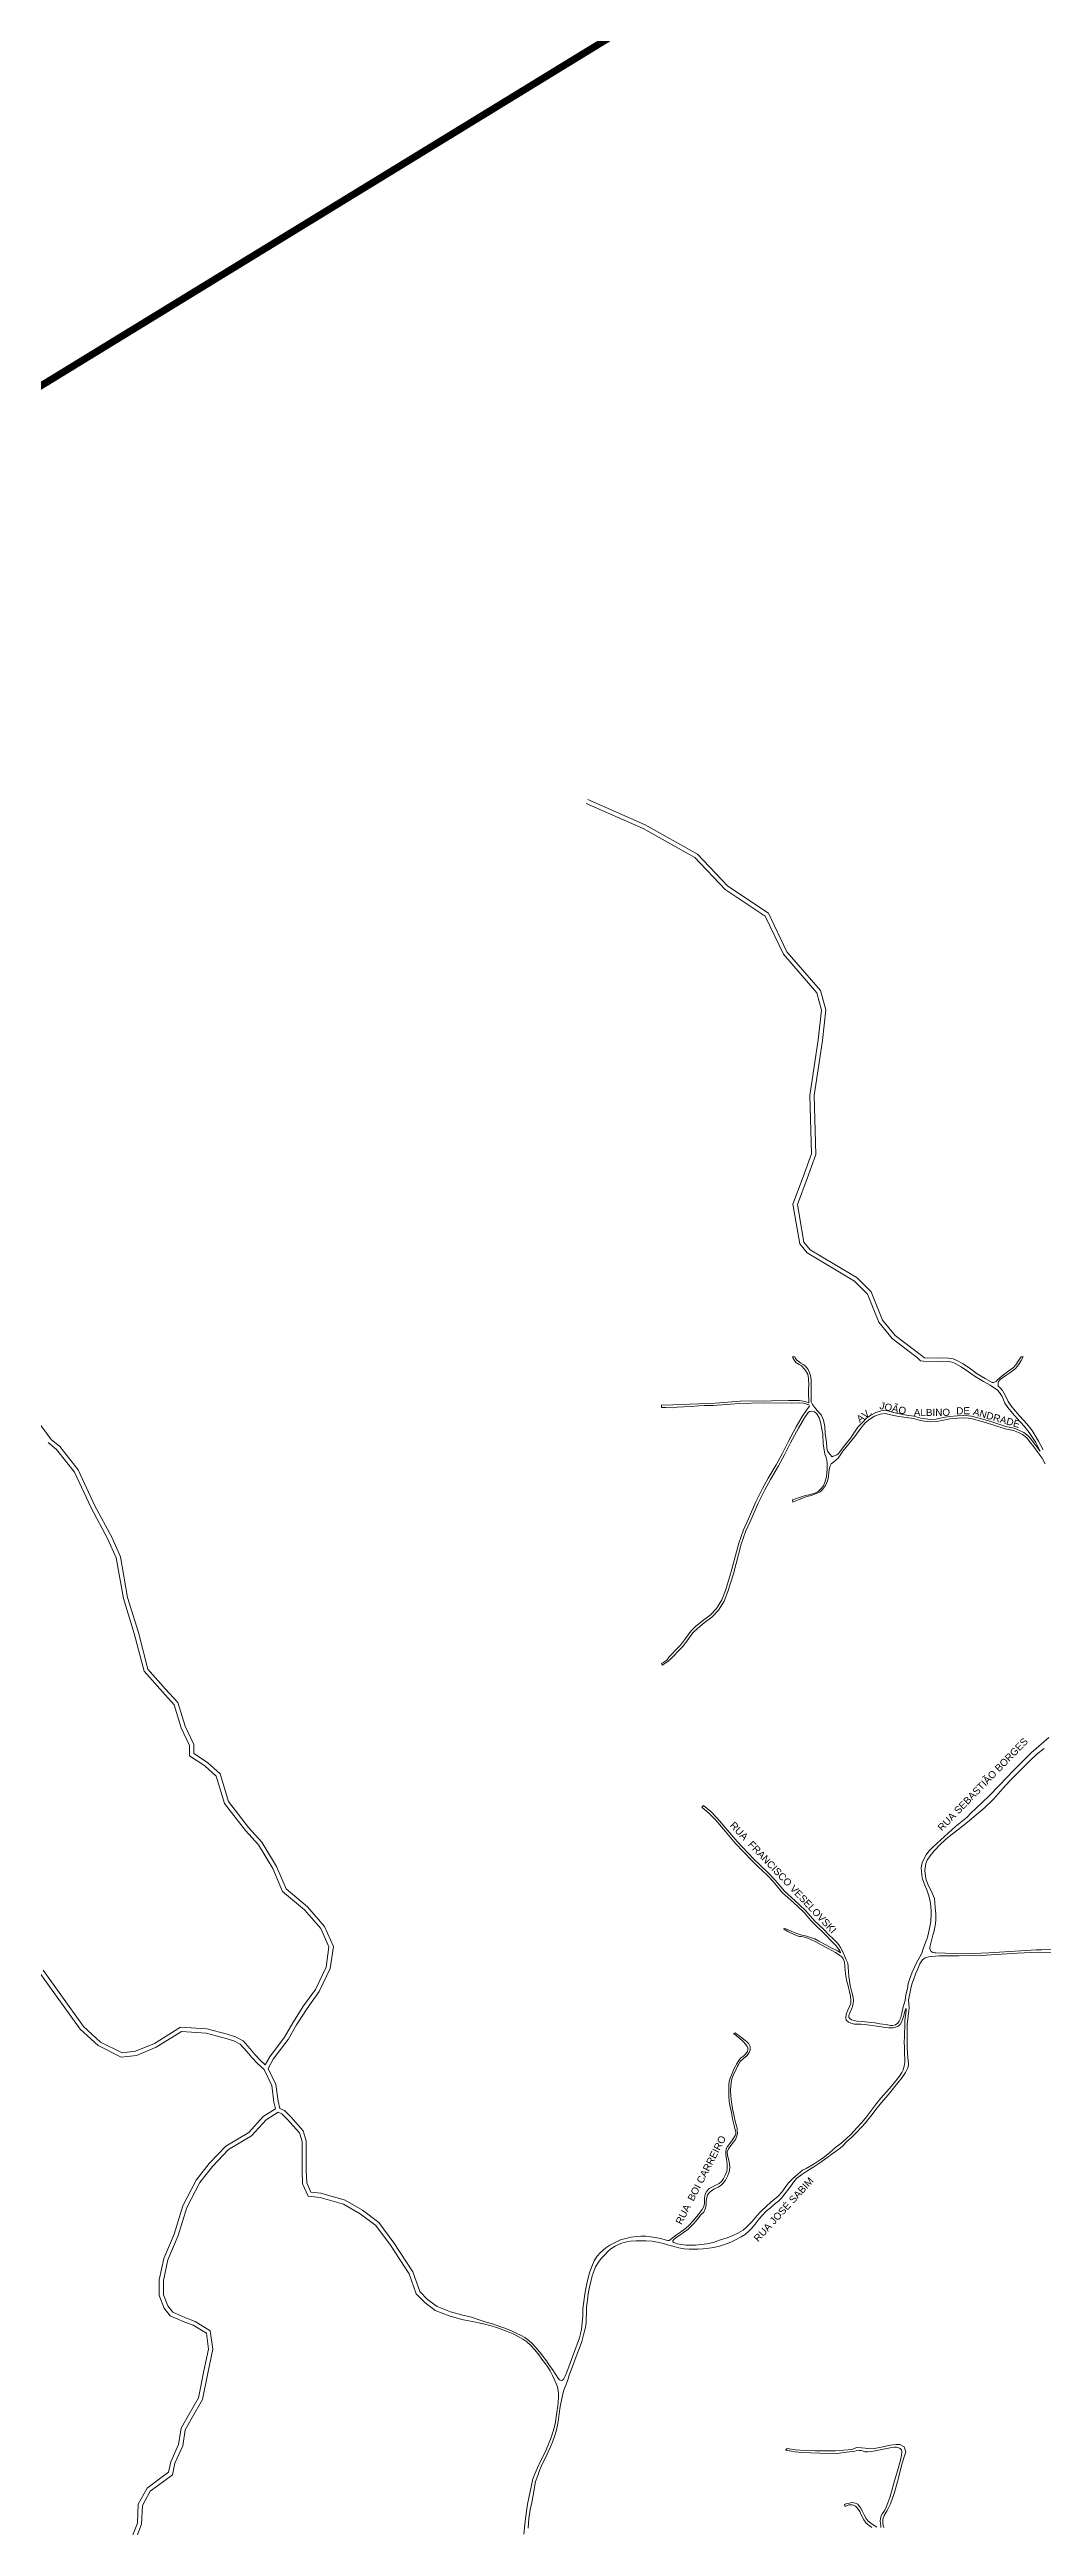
# Model space of a CAD drawing. Header units: millimetres. Extents: x 617885 to 663705, y 7172943 to 7234736.
# Drawn here: x 641975 to 643374, y 7185151 to 7188643 of the extents above; entities that cross this region are included whole.
import ezdxf

# ---------------------------------------------------------------- set-up
doc = ezdxf.new("R2010")
doc.units = ezdxf.units.MM
doc.layers.add('BAIRROS', color=12, linetype='Continuous')
doc.layers.add('TOP_VIAS 10.000', color=7, linetype='Continuous', lineweight=9)
doc.layers.add('VIAS', color=7, linetype='Continuous', lineweight=5)
doc.styles.add('LDUP', font='LDUP.SHX')

msp = doc.modelspace()

# ---------------------------------------------------------------- linework, layer by layer
at = {"layer": 'BAIRROS', "lineweight": 40, "ltscale": 0.3, "const_width": 10}
msp.add_lwpolyline([(639675.9, 7186766.8), (644300.1, 7189600.9)], dxfattribs=at)
at = {"layer": 'VIAS', "color": 253}
for points in [[(643197.6, 7186798.3), (643161.8, 7186825.8), (643143.3, 7186848.6), (643127.4, 7186888), (643109, 7186906.4), (643078.3, 7186924.7), (643042.3, 7186946.3), (643032.1, 7186959.1), (643022.3, 7187015), (643036.8, 7187053.5), (643048.4, 7187086), (643046.1, 7187168.4), (643057.9, 7187246.5), (643062.6, 7187288.4), (643055.8, 7187313.1), (643008.7, 7187367.2), (642982.9, 7187421.2), (642926.6, 7187458.7), (642884.1, 7187503.5), (642811.3, 7187544.4), (642731.1, 7187579.8)], [(643201.3, 7186803.1), (643166, 7186830.1), (643148.5, 7186851.6), (643132.5, 7186891.4), (643112.7, 7186911.2), (643081.3, 7186929.9), (643046.4, 7186950.8), (643037.7, 7186961.6), (643028.5, 7187014.4), (643042.4, 7187051.4), (643054.5, 7187085), (643052.1, 7187168), (643063.9, 7187245.7), (643068.7, 7187288.9), (643061.2, 7187316), (643013.8, 7187370.6), (642987.6, 7187425.3), (642930.5, 7187463.3), (642887.8, 7187508.3), (642814, 7187549.8), (642733.5, 7187585.3)], [(643047.9, 7186604.6), (643041.7, 7186602.9), (643036.9, 7186601.3), (643030.8, 7186598.7), (643026.4, 7186596.8), (643022, 7186594.8), (643021.6, 7186598.2), (643031.6, 7186601.5), (643038.5, 7186603.8), (643046.3, 7186605.8), (643053.2, 7186607.7), (643057.6, 7186609.9), (643061.3, 7186613.6), (643064.9, 7186617.7), (643067.2, 7186622.6), (643069.3, 7186631), (643070.1, 7186636.4), (643070.4, 7186641.7), (643070.5, 7186650), (643070.1, 7186653.8), (643068.6, 7186659.2), (643067.2, 7186662.7), (643065.8, 7186671.7), (643064.9, 7186676.6), (643064.1, 7186690.8), (643063.5, 7186695.7), (643061.2, 7186707.7), (643059.3, 7186714), (643055.9, 7186719.7), (643052.5, 7186722.3), (643048.2, 7186723.3), (643045.7, 7186722.8), (643043.7, 7186721.2), (643038.6, 7186713.8), (643030, 7186699.2), (643019, 7186678.5), (643010.2, 7186661.5), (643001.7, 7186646), (642990.7, 7186627), (642982.7, 7186612.6), (642973.3, 7186593.7), (642963, 7186569.8), (642956.1, 7186554.6), (642949.4, 7186536), (642938.3, 7186494.2), (642930.7, 7186469.2), (642925.4, 7186455.6), (642917.4, 7186442.8), (642908.1, 7186433.1), (642897.3, 7186425), (642887.6, 7186417), (642881.1, 7186410.6), (642874, 7186400.8), (642866.5, 7186391), (642860.5, 7186384.8), (642853.6, 7186377.4), (642850.8, 7186374.4), (642846.2, 7186370.5), (642838, 7186365.3), (642836.9, 7186367.6), (642839, 7186368.5), (642841.8, 7186370.5), (642844.8, 7186372.4), (642848.1, 7186376.9), (642850.9, 7186379.9), (642857.8, 7186387.3), (642863.7, 7186393.5), (642871.1, 7186403), (642878.3, 7186413), (642885.1, 7186419.8), (642895, 7186427.9), (642905.6, 7186435.9), (642914.4, 7186445.1), (642922, 7186457.3), (642927.1, 7186470.4), (642934.7, 7186495.2), (642945.8, 7186537.1), (642952.6, 7186556), (642959.6, 7186571.3), (642969.9, 7186595.3), (642979.4, 7186614.4), (642987.5, 7186628.8), (642998.4, 7186647.8), (643006.9, 7186663.2), (643015.7, 7186680.2), (643026.7, 7186701), (643035.4, 7186715.8), (643040.6, 7186723.3), (643042.7, 7186726.7), (643045.7, 7186730.2), (643044.8, 7186732.4), (643040.4, 7186733.5), (643037.8, 7186734.3), (643032.1, 7186735.2), (643020.7, 7186734.7), (642980.8, 7186734.8), (642946.4, 7186733.9), (642910, 7186731.3), (642897, 7186731.1), (642889.5, 7186730.7), (642878.7, 7186730), (642868.1, 7186729.2), (642859.1, 7186728.7), (642851.9, 7186728), (642843, 7186728.3), (642836.9, 7186728.4), (642836.9, 7186731.6), (642853.2, 7186732.1), (642877.2, 7186733.2), (642913.3, 7186734.6), (642947.7, 7186737.4), (642991.9, 7186738), (643016.4, 7186738.1), (643031.4, 7186738.1), (643039.3, 7186737.1), (643044.2, 7186735), (643044.8, 7186735.5), (643044.7, 7186738.1), (643044.1, 7186747), (643044.3, 7186753.8), (643044.5, 7186760.4), (643044.2, 7186769.3), (643043.2, 7186775.2), (643039.2, 7186781.9), (643034, 7186787.6), (643030.8, 7186788.9), (643026.5, 7186791.8), (643022.5, 7186797.5), (643021.7, 7186800), (643025.1, 7186800), (643025.3, 7186798.4), (643027.7, 7186795.1), (643033.3, 7186790.8), (643036.6, 7186789), (643039.4, 7186787.1), (643043.7, 7186782.1), (643045.1, 7186778.6), (643047, 7186773.7), (643047.8, 7186767.2), (643048.1, 7186761.6), (643047.9, 7186752.6), (643047.7, 7186748.2), (643047.7, 7186740.3), (643048, 7186736.2), (643049.9, 7186732.5), (643052.8, 7186729), (643056.5, 7186724.1), (643061.8, 7186717.9), (643065.4, 7186710.5), (643067, 7186701.7), (643067.7, 7186691.6), (643069.3, 7186679.4), (643069.8, 7186671.5), (643071.1, 7186666.9), (643074, 7186662.6), (643077.7, 7186659.1), (643079.1, 7186659.9), (643080.8, 7186660.3), (643084, 7186661.9), (643085.8, 7186663.2), (643088.2, 7186665.8), (643094.7, 7186675), (643102.2, 7186684), (643113.8, 7186700.5), (643119.7, 7186706.9), (643125.7, 7186713.3), (643131.9, 7186717.5), (643139.2, 7186721.5), (643146.4, 7186723.6), (643150.1, 7186724.1), (643156, 7186723.5), (643162.2, 7186721.8), (643173, 7186719.3), (643182.3, 7186717.6), (643192.6, 7186716), (643202.5, 7186713.6), (643208.3, 7186712.6), (643216, 7186711.5), (643224, 7186712), (643233.7, 7186714.1), (643242.7, 7186715.7), (643253.5, 7186716.7), (643262, 7186717.1), (643269.4, 7186716.8), (643273.6, 7186716.2), (643289.9, 7186711.8), (643305, 7186707.2), (643321.9, 7186701.6), (643333.7, 7186699.1), (643341.5, 7186696.2), (643347.6, 7186693.1), (643353.9, 7186688), (643358.3, 7186682.8), (643370.2, 7186666.7), (643364.1, 7186678.9), (643355.1, 7186693.1), (643348, 7186702.1), (643338, 7186712.9), (643331.4, 7186720.5), (643325, 7186728.2), (643320.9, 7186734.4), (643316.9, 7186743.7), (643313.3, 7186749.5), (643310.4, 7186753), (643300.1, 7186759.7), (643290.4, 7186765.2), (643279, 7186772), (643269.5, 7186778.9), (643259.3, 7186785.9), (643250.8, 7186790.4), (643246.7, 7186792.5), (643240.9, 7186793.2), (643230.7, 7186793.6), (643225.7, 7186793.1), (643206.2, 7186793.6), (643202.1, 7186794.3), (643197.6, 7186798.3)], [(643374.5, 7186668.9), (643368.3, 7186681.2), (643359, 7186695.9), (643351.7, 7186705.2), (643341.6, 7186716.2), (643335, 7186723.6), (643328.9, 7186731.1), (643325.2, 7186736.7), (643321.3, 7186745.9), (643317.3, 7186752.3), (643313.6, 7186756.7), (643311.3, 7186758.3), (643311.2, 7186761.2), (643311.2, 7186763.6), (643311.7, 7186765.1), (643314.3, 7186768), (643322.3, 7186773.3), (643329, 7186778.2), (643335, 7186782.8), (643338.4, 7186786.5), (643341, 7186789.8), (643343.5, 7186794.6), (643346.3, 7186800), (643343.5, 7186800), (643343.3, 7186799.5), (643339.5, 7186793.9), (643336.1, 7186788.7), (643332.9, 7186785), (643324.6, 7186778.6), (643316.9, 7186773), (643310.2, 7186767.2), (643308.6, 7186765), (643306.2, 7186764), (643304.8, 7186763.8), (643302.6, 7186763.9), (643292.8, 7186769.4), (643281.7, 7186776), (643272.3, 7186782.8), (643261.8, 7186790.1), (643253.1, 7186794.7), (643248.1, 7186797.2), (643241.3, 7186798), (643230.5, 7186798.5), (643225.5, 7186798), (643207.5, 7186798.4), (643201.3, 7186803.1)], [(641957.8, 7186710), (641977.7, 7186683.4), (641989.6, 7186673.3), (642015.4, 7186640.6), (642039.2, 7186589.6), (642062.9, 7186545.6), (642074.9, 7186518.1), (642085.1, 7186460.4), (642100.3, 7186411.5), (642113.7, 7186359.7), (642138.6, 7186331.5), (642156, 7186312.4), (642166.4, 7186279.1), (642178.4, 7186253.3), (642178.4, 7186240.7), (642197.6, 7186228), (642215.3, 7186212), (642227.2, 7186172.9), (642255.6, 7186136.2), (642274.4, 7186115.7), (642294.9, 7186081.5), (642308.3, 7186049.8), (642338.4, 7186024.7), (642362.6, 7185997.1), (642374.9, 7185968.9), (642370.4, 7185937.8), (642355, 7185905.2)], [(643377.5, 7186648.8), (643373.2, 7186656.8), (643367.8, 7186664.6), (643361.7, 7186673.1), (643355.6, 7186680.6), (643351.5, 7186685.6), (643345.7, 7186690.2), (643340.1, 7186693.1), (643332.8, 7186695.8), (643321, 7186698.3), (643303.9, 7186703.9), (643288.9, 7186708.5), (643272.9, 7186712.8), (643269.1, 7186713.4), (643262, 7186713.7), (643253.8, 7186713.3), (643243.1, 7186712.3), (643234.3, 7186710.7), (643224.5, 7186708.6), (643215.8, 7186708), (643207.7, 7186709.2), (643201.8, 7186710.2), (643191.8, 7186712.7), (643181.5, 7186714.3), (643171.2, 7186715.8), (643162.2, 7186717.8), (643152.1, 7186719.9), (643145, 7186719.2), (643137.2, 7186716.1), (643130.3, 7186711.9), (643124.1, 7186707), (643118, 7186699.3), (643109.2, 7186687.6), (643092.7, 7186666.7), (643085.9, 7186657), (643080, 7186652), (643076, 7186649), (643074.6, 7186646.3), (643073.8, 7186642.7), (643073, 7186637.9), (643072.4, 7186631), (643070.8, 7186625.2), (643068.2, 7186618.4), (643063.7, 7186612.9), (643060.4, 7186609.5), (643054.1, 7186606.5), (643047.9, 7186604.6)], [(641966.3, 7185935.1), (642022.8, 7185856.1), (642047, 7185834), (642077.4, 7185818.9), (642096.4, 7185821), (642122.8, 7185832), (642159.5, 7185854.9), (642196.8, 7185852.5), (642225.5, 7185844.9), (642237, 7185841.5), (642247.7, 7185835.5), (642257.6, 7185824.6), (642264.8, 7185816.2), (642272.2, 7185807.8), (642279, 7185801.7), (642285.3, 7185813), (642306.1, 7185841.1), (642317.9, 7185861.2), (642333.1, 7185884.9), (642349.8, 7185908.2), (642364.6, 7185939.5), (642368.7, 7185968), (642357.4, 7185993.9), (642334.2, 7186020.4), (642303.3, 7186046.1), (642289.6, 7186078.7), (642269.5, 7186112.1), (642251, 7186132.3), (642221.8, 7186170.1), (642210.1, 7186208.7), (642193.9, 7186223.2), (642172.4, 7186237.5), (642172.4, 7186252), (642160.8, 7186276.9), (642150.7, 7186309.3), (642134.2, 7186327.5), (642108.3, 7186356.8), (642094.6, 7186409.8), (642079.3, 7186459), (642069.2, 7186516.4), (642057.5, 7186543), (642033.8, 7186587), (642010.2, 7186637.5), (641985.2, 7186669.1), (641973.3, 7186679.3)], [(643011.4, 7185994.2), (643011.4, 7185994.2), (643020.8, 7185989.6), (643027.5, 7185986.8), (643034.7, 7185984.5), (643039.8, 7185983.6), (643045.6, 7185981.9), (643053, 7185979.6), (643058.6, 7185976.2), (643067.4, 7185971.6), (643077.1, 7185966.5), (643085, 7185962.8), (643089.4, 7185959.8), (643089.4, 7185960.1), (643088.2, 7185962.5), (643085.9, 7185966), (643083.1, 7185969.6), (643079, 7185973.8), (643075.1, 7185977.4), (643069.5, 7185983.8), (643063.2, 7185989.6), (643057.1, 7185995.3), (643051.5, 7186001.3), (643047.3, 7186005.5), (643037.9, 7186016.6), (643028.6, 7186025.3), (643023, 7186030.5), (643007.7, 7186044.2), (642994.5, 7186060.1), (642985.3, 7186069.5), (642973.4, 7186081.1), (642964.1, 7186090), (642940.9, 7186114.5), (642924.3, 7186134.2), (642913.5, 7186146.6), (642904.3, 7186156.3), (642893.9, 7186165), (642896.1, 7186167.6), (642906.7, 7186158.8), (642916.1, 7186148.9), (642926.9, 7186136.4), (642943.5, 7186116.8), (642966.6, 7186092.4), (642975.8, 7186083.6), (642987.7, 7186072), (642997.1, 7186062.4), (643010.2, 7186046.6), (643025.4, 7186033.1), (643030.9, 7186027.9), (643040.3, 7186019), (643053.1, 7186004.6), (643057.3, 7186000.8), (643058.4, 7185999.8), (643065.9, 7185992.8), (643072.3, 7185985.8), (643079.2, 7185978.8), (643084, 7185974.1), (643086.7, 7185970.9), (643089.2, 7185967.1), (643092.8, 7185960.2), (643095.4, 7185954.8), (643097.4, 7185949.9), (643099.4, 7185945.3), (643100.1, 7185940.2), (643100.6, 7185933.2), (643100.9, 7185926.5), (643101.7, 7185920.5), (643103, 7185913.9), (643104.8, 7185906.1), (643106.2, 7185900.9), (643107.2, 7185896.6), (643107.3, 7185892.3), (643107, 7185888.2), (643105.9, 7185884.3), (643104.6, 7185880.4), (643102.3, 7185875.2), (643101, 7185871.6), (643101.1, 7185869.3), (643101.9, 7185867.5), (643104.9, 7185865.3), (643108, 7185864.4), (643112.6, 7185863.6), (643119.7, 7185863), (643128.2, 7185862.1), (643137.8, 7185861.1), (643144.8, 7185859.7), (643153.4, 7185858.5), (643159.4, 7185857.3), (643162.3, 7185857.4), (643166.6, 7185858.4), (643169.8, 7185860.5), (643172, 7185863.6), (643173.6, 7185867.2), (643175.4, 7185874.6), (643177.6, 7185883.6), (643180.1, 7185892.6), (643181.1, 7185900.7), (643183.4, 7185909.4), (643184.7, 7185916.3), (643186.2, 7185922.1), (643190.3, 7185932.3), (643193.6, 7185939.6), (643196.3, 7185945.6), (643201, 7185954.3), (643203.8, 7185959.1), (643205.7, 7185965.4), (643208.8, 7185974.4), (643211.6, 7185981.5), (643212.3, 7185983.9), (643214.9, 7185996.2), (643216.4, 7186004.3), (643217, 7186014.1), (643217, 7186018.4), (643216.4, 7186025.3), (643215.7, 7186032.6), (643213, 7186041.6), (643211.4, 7186047.3), (643207.1, 7186057.4), (643204.3, 7186065.6), (643203.1, 7186074.7), (643203, 7186079.4), (643204.2, 7186086.7), (643206.9, 7186092.6), (643209.9, 7186097.9), (643213.7, 7186103.2), (643218.2, 7186107.6), (643225.3, 7186114.4), (643251.4, 7186137.6), (643267.6, 7186150.8), (643272.8, 7186156.6), (643288.2, 7186171.1), (643299, 7186181.3), (643313.3, 7186196.3), (643332.9, 7186216.9), (643357.9, 7186241.8), (643382.8, 7186263.3)], [(643009.1, 7185993.5), (643011.4, 7185994.2)], [(643085.8, 7185962.3), (643089.4, 7185959.8)], [(643388.9, 7185960.4), (643368.1, 7185960.6), (643338.2, 7185959.1), (643322.9, 7185958.4), (643287.5, 7185956.1), (643255.9, 7185955.6), (643227.5, 7185955.4), (643213, 7185954.2), (643208.5, 7185952.7), (643204.6, 7185949.7), (643200.9, 7185944.1), (643198.2, 7185937.2), (643195.2, 7185931), (643191.8, 7185921.8), (643189.8, 7185915.7), (643188.4, 7185909.7), (643186.2, 7185900), (643185.2, 7185893), (643186.1, 7185882.1), (643185.1, 7185874.6), (643184, 7185866.3), (643183, 7185859.8), (643183, 7185848.3), (643183.2, 7185840.5), (643183.3, 7185832.2), (643183.2, 7185827), (643183.6, 7185818), (643184.7, 7185807.5), (643184.9, 7185804.4), (643184.8, 7185802.1), (643183.9, 7185797.5)], [(642018.3, 7185852.1), (641962.1, 7185930.7)], [(642355, 7185905.2), (642338, 7185881.5), (642323, 7185858.1), (642311.1, 7185837.8), (642290.3, 7185809.7), (642283.2, 7185796.9), (642293.9, 7185774.3), (642297.2, 7185750.5), (642299.4, 7185740.5), (642305.9, 7185737.7), (642314.9, 7185728.7), (642332.6, 7185708.8), (642336.8, 7185694.7)], [(642086.5, 7185123.7), (642098.9, 7185155.9), (642100.2, 7185182.6), (642112.5, 7185205), (642132.1, 7185219.6), (642142.9, 7185227.5), (642145.9, 7185242.1), (642156.9, 7185266.7), (642160.6, 7185289.6), (642170.8, 7185308), (642184.9, 7185332.4), (642192.6, 7185370.6), (642199.1, 7185401.1), (642196.1, 7185423.5), (642177.6, 7185434.7), (642163.4, 7185440.2), (642145, 7185448.3), (642136.5, 7185459.1), (642129.5, 7185476.7), (642129.5, 7185498.6), (642136.2, 7185529), (642150.7, 7185563.4), (642162.9, 7185603.3), (642181.9, 7185639.1), (642199.9, 7185662.6), (642223.5, 7185687.4), (642255.8, 7185706.6), (642276.3, 7185729), (642293.4, 7185739.8), (642291.3, 7185749.4), (642288.1, 7185772.6), (642277.3, 7185795.2), (642267.9, 7185803.6), (642260.3, 7185812.3), (642253, 7185820.6), (642243.9, 7185830.8), (642234.6, 7185835.9), (642223.9, 7185839.2), (642195.9, 7185846.6), (642161.1, 7185848.8), (642125.6, 7185826.6), (642097.9, 7185815.1), (642076.3, 7185812.7), (642043.6, 7185829), (642018.3, 7185852.1)], [(643183.9, 7185797.5), (643180.6, 7185791), (643176, 7185783.9), (643170.1, 7185776.5), (643163.7, 7185769), (643156.2, 7185759.5), (643146.9, 7185748.6), (643139.2, 7185738.8), (643133.7, 7185731.7), (643127.3, 7185723.9), (643124.9, 7185720.7), (643117.9, 7185713.2), (643111.8, 7185706.5), (643104.9, 7185699.6), (643097.8, 7185693.2), (643091.8, 7185687.1), (643086.8, 7185682.8), (643079.1, 7185677.4), (643070.1, 7185670.6), (643060.3, 7185663.7), (643051.7, 7185658.3), (643043, 7185653), (643034.7, 7185647.3), (643027.2, 7185641.6), (643023.4, 7185637), (643021, 7185633.7), (643015.9, 7185626.5), (643011, 7185620.2), (643006.2, 7185614), (643001.7, 7185609.7), (642996.4, 7185605.4), (642990.5, 7185600.4), (642984.6, 7185595.4), (642979.3, 7185590.1), (642974.8, 7185584.7), (642969.2, 7185577.1), (642964.5, 7185571.7), (642959.6, 7185566.9), (642954.8, 7185562.5), (642949.1, 7185559.2), (642942.4, 7185555.9), (642934.7, 7185552), (642927.1, 7185549.3), (642918.8, 7185546.5), (642910.9, 7185544.6), (642903.9, 7185543.6), (642895.8, 7185542.7), (642888.8, 7185542.2), (642882, 7185542), (642876, 7185542), (642869.2, 7185542.6), (642861.3, 7185543.8), (642854.8, 7185545.6), (642847.5, 7185547.9), (642839.8, 7185550.1), (642831.4, 7185552.1), (642823.7, 7185553.3), (642814.9, 7185553.9), (642807.4, 7185553.9), (642801.3, 7185553.7), (642793.1, 7185553.4), (642788, 7185552.3), (642781.2, 7185550.4), (642777.5, 7185548.9), (642772, 7185546.1), (642765.9, 7185542.4), (642761.5, 7185538.9), (642756.6, 7185533.7), (642752, 7185528.8), (642748.3, 7185523.8), (642744.3, 7185517.3), (642742.2, 7185511.9), (642739.4, 7185504.5), (642737.6, 7185496.7), (642735.7, 7185488.3), (642734, 7185479.3), (642732.7, 7185470.1), (642731.6, 7185460.5), (642731.5, 7185452.5), (642731.2, 7185444.1), (642731, 7185438.9)], [(642568.3, 7185440.4), (642555.7, 7185443.1), (642537.9, 7185448.1), (642518.3, 7185455.8), (642503.6, 7185466.7), (642491.6, 7185479.2), (642481.7, 7185507.5), (642455.3, 7185547.7), (642434.6, 7185575.3), (642412.6, 7185591.8), (642389.3, 7185605.5), (642356.3, 7185615.1), (642339.4, 7185616.7), (642331.4, 7185634.2), (642330.8, 7185653.4), (642330.8, 7185693.8), (642327.2, 7185705.8), (642318.2, 7185715.9), (642310.5, 7185724.6), (642302.5, 7185732.6), (642297, 7185735), (642280.2, 7185724.3), (642259.6, 7185701.9), (642227.3, 7185682.6), (642204.5, 7185658.7), (642187, 7185635.9), (642168.5, 7185601), (642156.3, 7185561.3), (642142, 7185527.2), (642135.5, 7185497.9), (642135.5, 7185477.8), (642141.7, 7185462.2), (642148.8, 7185453.2), (642165.7, 7185445.7), (642180.3, 7185440.1), (642201.6, 7185427.1), (642205.2, 7185400.9), (642198.5, 7185369.4), (642190.6, 7185330.3), (642176, 7185305), (642166.4, 7185287.6), (642162.7, 7185264.9), (642151.6, 7185240.2), (642148.4, 7185224)], [(642314.9, 7185728.7), (642332.6, 7185708.8)], [(642336.8, 7185694.7), (642336.8, 7185653.5), (642337.4, 7185635.6), (642343.4, 7185622.3), (642357.4, 7185621.1), (642391.7, 7185611.1), (642416, 7185596.8), (642438.9, 7185579.6), (642460.2, 7185551.2), (642487.1, 7185510.1), (642496.9, 7185482.4), (642507.5, 7185471.2), (642521.3, 7185461.1), (642539.8, 7185453.8), (642557.1, 7185449), (642569.6, 7185446.3)], [(642643.4, 7185140.2), (642645.4, 7185162.6), (642648.3, 7185182.4), (642655.2, 7185216), (642655.6, 7185217.1), (642658.9, 7185225.6), (642662.3, 7185233.8), (642666.9, 7185243), (642670.9, 7185251.1), (642674.6, 7185259), (642678, 7185267), (642681.5, 7185276.4), (642684.4, 7185285.6), (642686.5, 7185292.1), (642688, 7185298.1), (642688.4, 7185302.3), (642688.7, 7185305.5), (642689.6, 7185311.7), (642691.2, 7185321.1), (642691.6, 7185326.7), (642691.8, 7185332.9), (642691.8, 7185338.2), (642691.6, 7185343), (642690.5, 7185348.2), (642688.8, 7185352.9), (642686, 7185358.8), (642683.6, 7185364.2), (642680.1, 7185370.4), (642676.9, 7185375.8), (642673.7, 7185380.4), (642668.6, 7185387.2), (642663.3, 7185394.4), (642658.3, 7185400.5), (642652.9, 7185406.4), (642647.3, 7185411.2), (642641.6, 7185415.2), (642634.3, 7185419.6), (642628.2, 7185422.7), (642619, 7185426.4), (642606.2, 7185431), (642597.2, 7185434), (642586.5, 7185436.8), (642568.3, 7185440.4)], [(642731, 7185438.9), (642729.9, 7185432.3), (642729.1, 7185428.2), (642727.4, 7185421.1), (642724.7, 7185411.8), (642721, 7185401.5), (642717, 7185390.7), (642711.7, 7185376.7), (642707.1, 7185364.3), (642705.5, 7185359.2), (642702.6, 7185351.3), (642700, 7185344.8), (642698.2, 7185338.1), (642696.3, 7185329.2), (642694.5, 7185320.1), (642692.9, 7185310), (642691.8, 7185302.2), (642690.6, 7185293.9), (642688.7, 7185285.7), (642687, 7185279.3), (642683.9, 7185271.5), (642680.7, 7185263.2), (642677.7, 7185256.4), (642674.5, 7185249.7), (642671.1, 7185242.9), (642667.7, 7185235.9), (642665.2, 7185230.2), (642662.7, 7185222.8), (642660.5, 7185216.9), (642659.8, 7185214.5), (642656.3, 7185195.1), (642654.6, 7185185), (642652.3, 7185175.3), (642650.4, 7185162.2), (642649.1, 7185149)], [(643146.1, 7185149.5), (643145.8, 7185152.7), (643145.4, 7185155.3), (643145, 7185159), (643146, 7185164.8), (643147.9, 7185168.8), (643151, 7185173.4), (643153.7, 7185178.6), (643156.1, 7185184.5), (643158.8, 7185192.2), (643161, 7185200.1), (643164.2, 7185212.3), (643169.3, 7185229.6), (643173.5, 7185244.7), (643175.1, 7185251.4), (643175.6, 7185257), (643175.1, 7185259.3), (643173.3, 7185261.1), (643170.1, 7185262.6), (643168.2, 7185262.9), (643164.8, 7185262.8), (643161.7, 7185262.5), (643149.6, 7185260), (643138.1, 7185257.8), (643132.3, 7185256.9), (643127.6, 7185256.3), (643123.3, 7185256.6), (643120.1, 7185257.6), (643118.2, 7185258.2), (643115.4, 7185258.4), (643111.2, 7185257.8), (643106.9, 7185256.9), (643101.8, 7185256.4), (643083.7, 7185253.9), (643060, 7185254.5), (643034.7, 7185255.5), (643025.4, 7185256.5), (643020, 7185257.3), (643011.6, 7185258.6), (643014.1, 7185261.3), (643025.9, 7185259.1), (643039.3, 7185258.4), (643053.7, 7185257.9), (643066.3, 7185257.8), (643082.3, 7185257.7), (643093.7, 7185258.5), (643105.8, 7185259.9), (643108.6, 7185261.3), (643112.4, 7185262.3), (643118.6, 7185262.1), (643123.9, 7185261.5), (643131.7, 7185260.7), (643137.1, 7185261.1), (643148.8, 7185263.4), (643159, 7185265.6), (643167.5, 7185266.9), (643172.7, 7185266.8), (643178.7, 7185263.5), (643181.2, 7185256.4), (643180.5, 7185253.5), (643175.8, 7185239.2), (643170, 7185216.1), (643164.8, 7185197.8), (643159.5, 7185182.9), (643154.9, 7185173.5), (643150.7, 7185166.7), (643149, 7185161.4), (643149, 7185156.8), (643149.3, 7185152.6), (643150.4, 7185149.6)], [(642148.4, 7185224), (642135.7, 7185214.7), (642117.1, 7185201), (642106.1, 7185180.9), (642104.9, 7185154.6), (642092, 7185121.1), (642082.7, 7185105.2), (642065, 7185090.1), (642055.2, 7185072.9), (642040, 7185045.1), (642028.7, 7185022.4), (642012.3, 7184987.1), (642003.4, 7184965.7), (641999.4, 7184956.3), (641989.8, 7184946.7), (641984, 7184943.8), (641978.3, 7184942.4)], [(643133.4, 7185149.5), (643129.6, 7185152.5), (643125.3, 7185156), (643121.9, 7185160.6), (643118.4, 7185167.6), (643116.3, 7185172.2), (643112.5, 7185177.5), (643110.2, 7185180), (643106.1, 7185181.5), (643103.9, 7185181.8), (643100.9, 7185181.6), (643095.6, 7185179.3), (643095, 7185182.1), (643098.3, 7185183.4), (643101.5, 7185184), (643105.8, 7185185), (643110, 7185183.9), (643113.4, 7185182.6), (643117.3, 7185177.6), (643119.7, 7185173.4), (643122.6, 7185167.5), (643125.3, 7185162.2), (643128.4, 7185158.6), (643133.6, 7185154.5), (643140.6, 7185150.4)]]:
    msp.add_lwpolyline(points, dxfattribs=at)
at = {"layer": 'VIAS', "color": 253, "flags": 128}
for points in [[(643375.9, 7186248), (643366.4, 7186240.4), (643355.9, 7186230.4), (643344.3, 7186218.7), (643327.8, 7186202), (643317.7, 7186191.5), (643304.9, 7186176.5), (643291.4, 7186163.7), (643283.2, 7186156.7), (643267.9, 7186144.1), (643254.5, 7186132.9), (643240.4, 7186122.2), (643230.5, 7186113.4), (643221, 7186103.3), (643215.3, 7186096.4), (643211.4, 7186090.2), (643209.4, 7186085.7), (643208.1, 7186075.7), (643209.4, 7186064.2), (643212.6, 7186055.2), (643216.4, 7186048), (643218.6, 7186043.1), (643221.5, 7186036.5), (643222.1, 7186030.9), (643222.6, 7186023.3), (643223.3, 7186014.5), (643223.4, 7186014.2), (643223.3, 7186006.9), (643222.8, 7186000.4), (643220.1, 7185986.7)], [(643009.1, 7185993.5), (643009.1, 7185993.5), (643014.8, 7185989.8), (643023.9, 7185985.5), (643029.4, 7185983.1), (643031.3, 7185982.7), (643033.9, 7185982.6), (643039, 7185981.7), (643042.6, 7185980.6), (643047.3, 7185978.4), (643053.4, 7185975.5), (643062.2, 7185970.8), (643072, 7185965.8), (643082.1, 7185960), (643088.3, 7185956.2), (643091, 7185954), (643093, 7185951.3), (643094.7, 7185946.7), (643095.4, 7185941.1), (643095.9, 7185934.3), (643096.6, 7185926.7), (643097.9, 7185919.2), (643100.3, 7185911.4), (643101.9, 7185904.6), (643103.3, 7185898.6), (643103.6, 7185893.2), (643103.6, 7185889), (643102, 7185884.2), (643099.5, 7185878.9), (643097, 7185873.4), (643096.6, 7185868.5), (643097.2, 7185864.7), (643100.3, 7185862.1), (643103.8, 7185860.6), (643108.7, 7185859.4), (643118.2, 7185859.1), (643130.7, 7185858), (643143.1, 7185856), (643152.5, 7185854.6), (643157.5, 7185854), (643162.8, 7185853.8), (643166.9, 7185854.9), (643170.3, 7185856.4), (643173.2, 7185858.9), (643175, 7185862.1), (643176.8, 7185867.1), (643178.3, 7185871.6), (643179.3, 7185875.7), (643180.2, 7185878.4), (643181.3, 7185881), (643181.7, 7185881.1), (643181.9, 7185878.2), (643180.7, 7185871.6), (643179.9, 7185864.5), (643179.8, 7185859.8), (643179.6, 7185854.7), (643179.2, 7185848), (643179.4, 7185842.5), (643179.2, 7185840.8), (643179, 7185834.3), (643179.2, 7185826.2), (643179.5, 7185817.3), (643179.7, 7185810.5), (643179.9, 7185805.5), (643178.9, 7185800.2), (643178.8, 7185800), (643177.3, 7185794.9), (643175.4, 7185790.9), (643172.4, 7185786.1), (643165.2, 7185777.2), (643157.9, 7185768.2), (643145.9, 7185754.8), (643140.1, 7185747.6), (643132.7, 7185738), (643125.8, 7185728.4), (643119.3, 7185720.4), (643112.4, 7185713), (643104.2, 7185704.2), (643097.3, 7185697.8), (643089.6, 7185691), (643082.8, 7185685.6), (643074.4, 7185678.4), (643066.6, 7185672.4), (643060.6, 7185667.8), (643053.6, 7185663.2), (643046.7, 7185659), (643040.8, 7185655.9), (643035.8, 7185653.2), (643029.1, 7185648), (643021.8, 7185641.3), (643016, 7185635.6), (643012.3, 7185630.5), (643006.7, 7185622.4), (643001.5, 7185616.8), (642996.2, 7185612.7), (642991.1, 7185608.1), (642984.9, 7185602.6), (642977.6, 7185595.7), (642971.4, 7185588.8), (642964.5, 7185580.6), (642956.8, 7185572.9), (642952, 7185569), (642945.4, 7185565), (642937.4, 7185561.3), (642929.5, 7185557.8), (642920.4, 7185555), (642910, 7185551.6), (642900.9, 7185549.8), (642893.4, 7185548.5), (642884.9, 7185547.7), (642879.6, 7185547.8), (642872, 7185547.9), (642865.4, 7185548.5), (642859.2, 7185549.8), (642854.6, 7185551.3), (642853.2, 7185552.2), (642853.1, 7185554), (642854.3, 7185555.9), (642857.9, 7185558.7), (642862.7, 7185561.8), (642867.9, 7185565.7), (642874.1, 7185570), (642878.7, 7185574.4), (642883.3, 7185578.9), (642887.8, 7185584.2), (642892.7, 7185590.4), (642896.5, 7185594.3), (642899.2, 7185599.7), (642900.2, 7185604.7), (642900.2, 7185609.2), (642900.4, 7185612.5), (642902.1, 7185618.6), (642904.5, 7185622), (642907.9, 7185624.8), (642911.9, 7185627.1), (642916.8, 7185629.4), (642920.9, 7185632), (642924.2, 7185635.6), (642927.1, 7185639.5), (642930.1, 7185645), (642932.2, 7185650.8), (642933.2, 7185657), (642933, 7185662.4), (642931.8, 7185667.5), (642930.1, 7185674), (642929.7, 7185679.2), (642931.3, 7185683.6), (642934.9, 7185688), (642938.6, 7185692.9), (642941.2, 7185696.4), (642943, 7185701.1), (642944, 7185705.5), (642943.9, 7185709.1), (642943.7, 7185712.5)], [(643219.6, 7185986.5), (643214.9, 7185967.6), (643215.2, 7185964.8), (643217.1, 7185961.8), (643219.3, 7185960.3), (643221.4, 7185959.8), (643223.4, 7185959.8), (643264.6, 7185958.2), (643298.3, 7185959.8), (643342.8, 7185962.7), (643365, 7185963.8), (643372.9, 7185964.2), (643391.8, 7185964.7)], [(643086.6, 7185957.3), (643088.3, 7185956.2)], [(642943.7, 7185712.5), (642942.1, 7185717.3), (642940.6, 7185724.3), (642938.9, 7185731.9), (642937.3, 7185740), (642935.7, 7185749.7), (642934.8, 7185757.4), (642934.4, 7185766.8), (642935, 7185777.1), (642936.3, 7185782.1), (642938.9, 7185789.2), (642941.6, 7185794.4), (642944.3, 7185800), (642945.1, 7185801.6), (642948, 7185806.5), (642952.7, 7185811), (642957.7, 7185815), (642960.7, 7185819.3), (642961.9, 7185822.4), (642962.1, 7185825.3), (642961.9, 7185827.7), (642960.2, 7185831.3), (642956.2, 7185835.3), (642950.5, 7185839.7), (642947.2, 7185842.3), (642943.4, 7185845), (642941, 7185847), (642938.3, 7185846.1), (642941.6, 7185843.5), (642942.7, 7185842.8), (642946.9, 7185839.6), (642951.9, 7185835), (642955.2, 7185830.8), (642957.6, 7185827.5), (642958.5, 7185825.4), (642958.6, 7185822.7), (642958.1, 7185820.7), (642956.1, 7185817.5), (642952.4, 7185814), (642948.6, 7185811.4), (642945.9, 7185808.1), (642942.5, 7185802.9), (642941.1, 7185800), (642939, 7185795.7), (642936.4, 7185789.5), (642934, 7185783.3), (642932.5, 7185778.5), (642932.1, 7185773.4), (642932, 7185767.3), (642932.1, 7185758.1), (642932.4, 7185750.2), (642933.9, 7185742.4), (642935.6, 7185735.1), (642937.2, 7185725.6), (642939.3, 7185716.5), (642940.8, 7185710.2), (642941.6, 7185707), (642941.6, 7185704.8), (642940.7, 7185702.5), (642937.1, 7185696.3), (642933.2, 7185691.2), (642930.2, 7185686.8), (642928.3, 7185683.5), (642927.6, 7185679), (642927.8, 7185674.4), (642928.8, 7185669.2), (642929.4, 7185662), (642929.7, 7185656.1), (642929, 7185651.7), (642926.8, 7185646.3), (642924.3, 7185641.5), (642921.5, 7185637.5), (642918.2, 7185634.5), (642913.8, 7185632.1), (642908.8, 7185630.1), (642904.3, 7185627.4), (642900.9, 7185624), (642898.8, 7185619.5), (642897.8, 7185614), (642897.6, 7185606.3), (642896.8, 7185602.3), (642894.6, 7185598), (642892.1, 7185594.5), (642886.9, 7185588), (642881.4, 7185581.3), (642876.3, 7185575.8), (642870.7, 7185571.2), (642864, 7185566.2), (642858.3, 7185562.1), (642853.8, 7185559), (642849.9, 7185555.7), (642847.8, 7185554.5), (642845.8, 7185554.4), (642843.5, 7185554.6), (642836.2, 7185557), (642827.8, 7185558.4), (642821.9, 7185559.6), (642815.2, 7185560.4), (642808.2, 7185560.2), (642801.4, 7185560), (642794.3, 7185559), (642786.8, 7185557.3), (642779.2, 7185555.1), (642770.8, 7185551.1), (642764.1, 7185547.5), (642758.8, 7185543.7), (642751.1, 7185537.2), (642745.9, 7185531.6), (642742.4, 7185525.6), (642738.9, 7185517.7), (642735.5, 7185508.9), (642733.2, 7185499.6), (642730.9, 7185488.8), (642729, 7185478.5), (642727.7, 7185468.3), (642726.5, 7185457.9), (642726.1, 7185447.9), (642725.4, 7185438.2), (642724.4, 7185429.4), (642723.1, 7185422.9), (642721.5, 7185417.3), (642704, 7185368.5), (642701.6, 7185363.1), (642699.6, 7185359.3), (642697.8, 7185357.3), (642696.1, 7185357), (642693.4, 7185357.8), (642692.1, 7185359.3), (642687.9, 7185365.9), (642683.4, 7185372.3), (642678.9, 7185378.6), (642675, 7185384.5), (642670, 7185391.1), (642665.1, 7185397.4), (642660, 7185403.3), (642655, 7185408.9), (642650.4, 7185413.1), (642644.5, 7185417.7), (642638.6, 7185420.8), (642632.6, 7185423.8), (642624.7, 7185427.4), (642616.4, 7185430.5), (642608.2, 7185433.5), (642599, 7185436.7), (642590.2, 7185439.2), (642581.9, 7185441.8), (642569.6, 7185446.3)]]:
    msp.add_lwpolyline(points, dxfattribs=at)

# ---------------------------------------------------------------- texts
at = {"layer": 'TOP_VIAS 10.000', "color": 251, "style": 'LDUP', "width": 1.04}
for s, rotation, p in [('JOÃO', 347.4814, (643143.5, 7186726.6)), ('DE', 0.8137, (643252.3, 7186718.7)), ('AV.', 37.373, (643116.5, 7186706.5)), ('ALBINO', 0.3753, (643192.5, 7186716.4)), ('ANDRADE', 343.9683, (643275, 7186718.3)), ('RUA SEBASTIÃO BORGES', 46.0104, (643232.3, 7186130.7)), ('RUA  FRANCISCO VESELOVSKI ', 313.4514, (642932.7, 7186138.7)), ('RUA  BOI CARREIRO', 62.8489, (642865.2, 7185575.8)), ('RUA JOSÉ SABIM', 47.5508, (642973.4, 7185551.6))]:
    msp.add_text(s, height=10, rotation=rotation, dxfattribs=at).set_placement(p)

doc.saveas('drawing.dxf')
